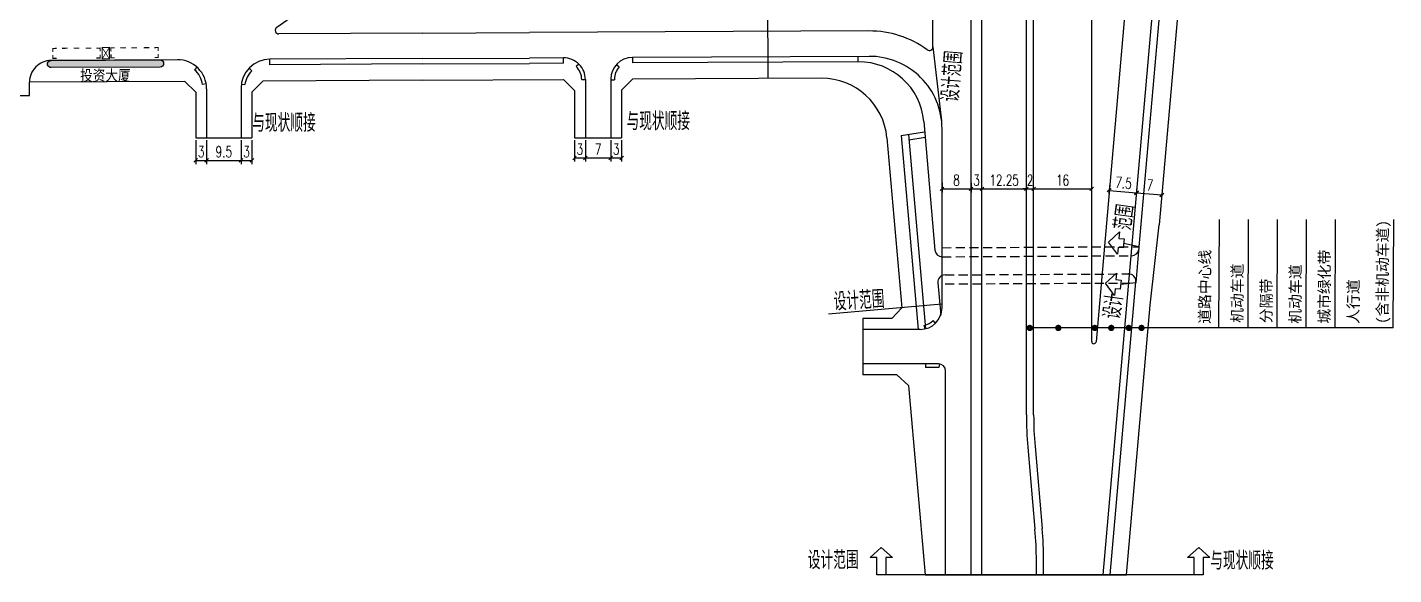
# Model space of a CAD drawing. Extents: x 113363 to 119694, y 18926 to 19620.
# Drawn here: x 114243.6 to 114620.2, y 19037.9 to 19188.9 of the extents above; entities that cross this region are included whole.
import ezdxf
from ezdxf.enums import TextEntityAlignment as Align

# ---------------------------------------------------------------- set-up
doc = ezdxf.new("R2010")
doc.units = 0
doc.linetypes.add('CONTINOUS', pattern=[0])
doc.linetypes.add('HIDDENX2', pattern=[0.75, 0.5, -0.25])
for name, color, linetype in [('FW', 4, 'Continuous'), ('SGFW', 4, 'Continuous'), ('人行道', 1, 'Continuous'), ('公交站', 3, 'Continuous'), ('功能带', 2, 'Continuous'), ('地下通道', 6, 'Continuous'), ('拼接线', 7, 'Continuous'), ('无障碍', 3, 'Continuous'), ('树池绿化', 3, 'Continuous'), ('横断面宽度标注', 7, 'Continuous'), ('现状', 5, 'Continuous'), ('设计范围', 4, 'Continuous'), ('路网新建人行系统', 4, 'Continuous')]:
    doc.layers.add(name, color=color, linetype=linetype)
doc.styles.add('H1', font='')
doc.styles.add('HZTXT', font='ROMANS', dxfattribs={"width": 0.75, "bigfont": 'HZTXT'})
doc.styles.get("Standard").update_dxf_attribs({"font": 'txtd.shx', "width": 0.7, "bigfont": 'hztxt.shx'})
doc.styles.add('txtd', font='txtd.shx', dxfattribs={"width": 0.7, "bigfont": 'hztxt.shx'})
doc.styles.add('XBT', font='', dxfattribs={"width": 0.85})
doc.styles.get('H1').set_extended_font_data('宋体')
doc.styles.get('XBT').set_extended_font_data('宋体')
doc.dimstyles.get("Standard").update_dxf_attribs({"dimtxt": 3, "dimasz": 1, "dimexe": 1, "dimexo": 0.625, "dimgap": 0.9, "dimtad": 1, "dimdsep": 46, "dimtxsty": 'txtd', "dimblk": 'OBLIQUE', "dimcen": 0.09, "dimclrd": 256, "dimadec": 0, "dimazin": 0, "dimtfac": 1, "dimtix": 1, "dimtmove": 2, "dimatfit": 3, "dimfxl": 1, "dimtolj": 1, "dimtzin": 0, "dimlwd": -1, "dimarcsym": 0})

# ---------------------------------------------------------------- blocks, each defined once
blk = doc.blocks.new('_Oblique')
at = {"color": 0, "linetype": 'ByBlock', "lineweight": -2}
blk.add_line((-0.5, -0.5), (0.5, 0.5), dxfattribs=at)
blk = doc.blocks.new('*U289')
at = {"layer": '横断面宽度标注', "color": 0, "linetype": 'CONTINOUS', "lineweight": -2, "transparency": 16777216}
for p, q in [((114495.75, 19146.01), (114495.75, 19143.35)), ((114503.75, 19146.01), (114503.75, 19143.35))]:
    blk.add_line(p, q, dxfattribs=at)
at = {"layer": '横断面宽度标注', "linetype": 'CONTINOUS', "transparency": 16777216}
blk.add_line((114495.75, 19144.35), (114503.75, 19144.35), dxfattribs=at)
at = {"layer": '横断面宽度标注', "linetype": 'CONTINOUS', "transparency": 16777216, "rotation": 180}
blk.add_blockref('_Oblique', (114495.75, 19144.35), dxfattribs=at)
at = {"layer": '横断面宽度标注', "linetype": 'CONTINOUS', "transparency": 16777216}
blk.add_blockref('_Oblique', (114503.75, 19144.35), dxfattribs=at)
at = {"layer": '横断面宽度标注', "color": 0, "linetype": 'CONTINOUS', "transparency": 16777216, "insert": (114499.75, 19146.75), "char_height": 3, "width": 0.000000001, "attachment_point": 5, "style": 'txtd'}
blk.add_mtext('\\A1;8', dxfattribs=at)
blk = doc.blocks.new('*U290')
at = {"layer": '横断面宽度标注', "color": 0, "linetype": 'CONTINOUS', "lineweight": -2, "transparency": 16777216}
for p, q in [((114503.75, 19146.01), (114503.75, 19143.35)), ((114506.75, 19144.98), (114506.75, 19145.35))]:
    blk.add_line(p, q, dxfattribs=at)
at = {"layer": '横断面宽度标注', "linetype": 'CONTINOUS', "transparency": 16777216}
blk.add_line((114503.75, 19144.35), (114506.75, 19144.35), dxfattribs=at)
at = {"layer": '横断面宽度标注', "linetype": 'CONTINOUS', "transparency": 16777216, "rotation": 180}
blk.add_blockref('_Oblique', (114503.75, 19144.35), dxfattribs=at)
at = {"layer": '横断面宽度标注', "linetype": 'CONTINOUS', "transparency": 16777216}
blk.add_blockref('_Oblique', (114506.75, 19144.35), dxfattribs=at)
at = {"layer": '横断面宽度标注', "color": 0, "linetype": 'CONTINOUS', "transparency": 16777216, "insert": (114505.25, 19146.75), "char_height": 3, "width": 0.000000001, "attachment_point": 5, "style": 'txtd'}
blk.add_mtext('\\A1;3', dxfattribs=at)
blk = doc.blocks.new('*U291')
at = {"layer": '横断面宽度标注', "color": 0, "linetype": 'CONTINOUS', "lineweight": -2, "transparency": 16777216}
for p, q in [((114506.75, 19144.98), (114506.75, 19145.35)), ((114519, 19144.98), (114519, 19145.35))]:
    blk.add_line(p, q, dxfattribs=at)
at = {"layer": '横断面宽度标注', "linetype": 'CONTINOUS', "transparency": 16777216}
blk.add_line((114506.75, 19144.35), (114519, 19144.35), dxfattribs=at)
at = {"layer": '横断面宽度标注', "linetype": 'CONTINOUS', "transparency": 16777216, "rotation": 180}
blk.add_blockref('_Oblique', (114506.75, 19144.35), dxfattribs=at)
at = {"layer": '横断面宽度标注', "linetype": 'CONTINOUS', "transparency": 16777216}
blk.add_blockref('_Oblique', (114519, 19144.35), dxfattribs=at)
at = {"layer": '横断面宽度标注', "color": 0, "linetype": 'CONTINOUS', "transparency": 16777216, "insert": (114512.88, 19146.75), "char_height": 3, "width": 0.000000001, "attachment_point": 5, "style": 'txtd'}
blk.add_mtext('\\A1;12.25', dxfattribs=at)
blk = doc.blocks.new('*U293')
at = {"layer": '横断面宽度标注', "linetype": 'CONTINOUS', "transparency": 16777216}
for p, q in [((114519, 19144.35), (114518, 19144.35)), ((114519, 19144.35), (114521, 19144.35)), ((114521, 19144.35), (114522, 19144.35))]:
    blk.add_line(p, q, dxfattribs=at)
at = {"layer": '横断面宽度标注', "color": 0, "linetype": 'CONTINOUS', "lineweight": -2, "transparency": 16777216}
for p, q in [((114519, 19144.98), (114519, 19145.35)), ((114521, 19144.98), (114521, 19145.35))]:
    blk.add_line(p, q, dxfattribs=at)
at = {"layer": '横断面宽度标注', "linetype": 'CONTINOUS', "transparency": 16777216}
blk.add_blockref('_Oblique', (114519, 19144.35), dxfattribs=at)
at = {"layer": '横断面宽度标注', "linetype": 'CONTINOUS', "transparency": 16777216, "rotation": 180}
blk.add_blockref('_Oblique', (114521, 19144.35), dxfattribs=at)
at = {"layer": '横断面宽度标注', "color": 0, "linetype": 'CONTINOUS', "transparency": 16777216, "insert": (114520, 19146.75), "char_height": 3, "width": 0.000000001, "attachment_point": 5, "style": 'txtd'}
blk.add_mtext('\\A1;2', dxfattribs=at)
blk = doc.blocks.new('*U295')
at = {"layer": '横断面宽度标注', "color": 0, "linetype": 'CONTINOUS', "lineweight": -2, "transparency": 16777216}
for p, q in [((114521, 19144.98), (114521, 19145.35)), ((114537, 19144.98), (114537, 19145.35))]:
    blk.add_line(p, q, dxfattribs=at)
at = {"layer": '横断面宽度标注', "linetype": 'CONTINOUS', "transparency": 16777216}
blk.add_line((114521, 19144.35), (114537, 19144.35), dxfattribs=at)
at = {"layer": '横断面宽度标注', "linetype": 'CONTINOUS', "transparency": 16777216, "rotation": 180}
blk.add_blockref('_Oblique', (114521, 19144.35), dxfattribs=at)
at = {"layer": '横断面宽度标注', "linetype": 'CONTINOUS', "transparency": 16777216}
blk.add_blockref('_Oblique', (114537, 19144.35), dxfattribs=at)
at = {"layer": '横断面宽度标注', "color": 0, "linetype": 'CONTINOUS', "transparency": 16777216, "insert": (114529, 19146.75), "char_height": 3, "width": 0.000000001, "attachment_point": 5, "style": 'txtd'}
blk.add_mtext('\\A1;16', dxfattribs=at)
blk = doc.blocks.new('*U296')
at = {"layer": '横断面宽度标注', "color": 0, "linetype": 'CONTINOUS', "lineweight": -2, "transparency": 16777216}
for p, q in [((114542.01, 19145.78), (114541.76, 19142.93)), ((114549.48, 19145.12), (114549.23, 19142.28))]:
    blk.add_line(p, q, dxfattribs=at)
at = {"layer": '横断面宽度标注', "linetype": 'CONTINOUS', "transparency": 16777216}
blk.add_line((114541.85, 19143.93), (114549.32, 19143.27), dxfattribs=at)
for p, rotation in [((114541.85, 19143.93), 174.9999852838215), ((114549.32, 19143.27), 354.9999852838215)]:
    blk.add_blockref('_Oblique', p, dxfattribs=dict(at, rotation=rotation))
at = {"layer": '横断面宽度标注', "color": 0, "linetype": 'CONTINOUS', "transparency": 16777216, "insert": (114545.8, 19145.99), "char_height": 3, "width": 0.000000001, "attachment_point": 5, "rotation": 355, "style": 'txtd'}
blk.add_mtext('\\A1;7.5', dxfattribs=at)
blk = doc.blocks.new('*U297')
at = {"layer": '横断面宽度标注', "color": 0, "linetype": 'CONTINOUS', "lineweight": -2, "transparency": 16777216}
for p, q in [((114549.48, 19145.12), (114549.23, 19142.28)), ((114556.24, 19142.04), (114556.21, 19141.67))]:
    blk.add_line(p, q, dxfattribs=at)
at = {"layer": '横断面宽度标注', "linetype": 'CONTINOUS', "transparency": 16777216}
blk.add_line((114549.32, 19143.27), (114556.3, 19142.66), dxfattribs=at)
for p, rotation in [((114549.32, 19143.27), 174.9999852838824), ((114556.3, 19142.66), 354.9999852838824)]:
    blk.add_blockref('_Oblique', p, dxfattribs=dict(at, rotation=rotation))
at = {"layer": '横断面宽度标注', "color": 0, "linetype": 'CONTINOUS', "transparency": 16777216, "insert": (114553.02, 19145.36), "char_height": 3, "width": 0.000000001, "attachment_point": 5, "rotation": 355, "style": 'txtd'}
blk.add_mtext('\\A1;7', dxfattribs=at)
blk = doc.blocks.new('*U6')
at = {"layer": '横断面宽度标注', "color": 0, "linetype": 'CONTINOUS', "lineweight": -2, "transparency": 16777216}
for p, q in [((114394.45, 19157.81), (114394.45, 19151.89)), ((114397.45, 19157.81), (114397.45, 19151.89))]:
    blk.add_line(p, q, dxfattribs=at)
at = {"layer": '横断面宽度标注', "linetype": 'CONTINOUS', "transparency": 16777216}
blk.add_line((114394.45, 19152.89), (114397.45, 19152.89), dxfattribs=at)
at = {"layer": '横断面宽度标注', "linetype": 'CONTINOUS', "transparency": 16777216, "rotation": 180}
blk.add_blockref('_Oblique', (114394.45, 19152.89), dxfattribs=at)
at = {"layer": '横断面宽度标注', "linetype": 'CONTINOUS', "transparency": 16777216}
blk.add_blockref('_Oblique', (114397.45, 19152.89), dxfattribs=at)
at = {"layer": '横断面宽度标注', "color": 0, "linetype": 'CONTINOUS', "transparency": 16777216, "insert": (114395.95, 19155.29), "char_height": 3, "width": 0.000000001, "attachment_point": 5, "style": 'txtd'}
blk.add_mtext('\\A1;3', dxfattribs=at)
blk = doc.blocks.new('*U7')
at = {"layer": '横断面宽度标注', "color": 0, "linetype": 'CONTINOUS', "lineweight": -2, "transparency": 16777216}
for p, q in [((114397.45, 19157.81), (114397.45, 19151.89)), ((114404.45, 19157.81), (114404.45, 19151.89))]:
    blk.add_line(p, q, dxfattribs=at)
at = {"layer": '横断面宽度标注', "linetype": 'CONTINOUS', "transparency": 16777216}
blk.add_line((114397.45, 19152.89), (114404.45, 19152.89), dxfattribs=at)
at = {"layer": '横断面宽度标注', "linetype": 'CONTINOUS', "transparency": 16777216, "rotation": 180}
blk.add_blockref('_Oblique', (114397.45, 19152.89), dxfattribs=at)
at = {"layer": '横断面宽度标注', "linetype": 'CONTINOUS', "transparency": 16777216}
blk.add_blockref('_Oblique', (114404.45, 19152.89), dxfattribs=at)
at = {"layer": '横断面宽度标注', "color": 0, "linetype": 'CONTINOUS', "transparency": 16777216, "insert": (114400.95, 19155.29), "char_height": 3, "width": 0.000000001, "attachment_point": 5, "style": 'txtd'}
blk.add_mtext('\\A1;7', dxfattribs=at)
blk = doc.blocks.new('*U8')
at = {"layer": '横断面宽度标注', "color": 0, "linetype": 'CONTINOUS', "lineweight": -2, "transparency": 16777216}
for p, q in [((114404.45, 19157.81), (114404.45, 19151.89)), ((114407.45, 19157.81), (114407.45, 19151.89))]:
    blk.add_line(p, q, dxfattribs=at)
at = {"layer": '横断面宽度标注', "linetype": 'CONTINOUS', "transparency": 16777216}
blk.add_line((114404.45, 19152.89), (114407.45, 19152.89), dxfattribs=at)
at = {"layer": '横断面宽度标注', "linetype": 'CONTINOUS', "transparency": 16777216, "rotation": 180}
blk.add_blockref('_Oblique', (114404.45, 19152.89), dxfattribs=at)
at = {"layer": '横断面宽度标注', "linetype": 'CONTINOUS', "transparency": 16777216}
blk.add_blockref('_Oblique', (114407.45, 19152.89), dxfattribs=at)
at = {"layer": '横断面宽度标注', "color": 0, "linetype": 'CONTINOUS', "transparency": 16777216, "insert": (114405.95, 19155.29), "char_height": 3, "width": 0.000000001, "attachment_point": 5, "style": 'txtd'}
blk.add_mtext('\\A1;3', dxfattribs=at)
blk = doc.blocks.new('*U10')
at = {"layer": '横断面宽度标注', "color": 0, "linetype": 'CONTINOUS', "lineweight": -2, "transparency": 16777216}
for p, q in [((114290.05, 19157.81), (114290.05, 19151.17)), ((114293.05, 19157.81), (114293.05, 19151.17))]:
    blk.add_line(p, q, dxfattribs=at)
at = {"layer": '横断面宽度标注', "linetype": 'CONTINOUS', "transparency": 16777216}
blk.add_line((114290.05, 19152.17), (114293.05, 19152.17), dxfattribs=at)
at = {"layer": '横断面宽度标注', "linetype": 'CONTINOUS', "transparency": 16777216, "rotation": 180}
blk.add_blockref('_Oblique', (114290.05, 19152.17), dxfattribs=at)
at = {"layer": '横断面宽度标注', "linetype": 'CONTINOUS', "transparency": 16777216}
blk.add_blockref('_Oblique', (114293.05, 19152.17), dxfattribs=at)
at = {"layer": '横断面宽度标注', "color": 0, "linetype": 'CONTINOUS', "transparency": 16777216, "insert": (114291.55, 19154.57), "char_height": 3, "width": 0.000000001, "attachment_point": 5, "style": 'txtd'}
blk.add_mtext('\\A1;3', dxfattribs=at)
blk = doc.blocks.new('*U11')
at = {"layer": '横断面宽度标注', "color": 0, "linetype": 'CONTINOUS', "lineweight": -2, "transparency": 16777216}
for p, q in [((114293.05, 19157.81), (114293.05, 19151.17)), ((114302.55, 19157.81), (114302.55, 19151.17))]:
    blk.add_line(p, q, dxfattribs=at)
at = {"layer": '横断面宽度标注', "linetype": 'CONTINOUS', "transparency": 16777216}
blk.add_line((114293.05, 19152.17), (114302.55, 19152.17), dxfattribs=at)
at = {"layer": '横断面宽度标注', "linetype": 'CONTINOUS', "transparency": 16777216, "rotation": 180}
blk.add_blockref('_Oblique', (114293.05, 19152.17), dxfattribs=at)
at = {"layer": '横断面宽度标注', "linetype": 'CONTINOUS', "transparency": 16777216}
blk.add_blockref('_Oblique', (114302.55, 19152.17), dxfattribs=at)
at = {"layer": '横断面宽度标注', "color": 0, "linetype": 'CONTINOUS', "transparency": 16777216, "insert": (114297.8, 19154.57), "char_height": 3, "width": 0.000000001, "attachment_point": 5, "style": 'txtd'}
blk.add_mtext('\\A1;9.5', dxfattribs=at)
blk = doc.blocks.new('*U12')
at = {"layer": '横断面宽度标注', "color": 0, "linetype": 'CONTINOUS', "lineweight": -2, "transparency": 16777216}
for p, q in [((114302.55, 19157.81), (114302.55, 19151.17)), ((114305.55, 19157.81), (114305.55, 19151.17))]:
    blk.add_line(p, q, dxfattribs=at)
at = {"layer": '横断面宽度标注', "linetype": 'CONTINOUS', "transparency": 16777216}
blk.add_line((114302.55, 19152.17), (114305.55, 19152.17), dxfattribs=at)
at = {"layer": '横断面宽度标注', "linetype": 'CONTINOUS', "transparency": 16777216, "rotation": 180}
blk.add_blockref('_Oblique', (114302.55, 19152.17), dxfattribs=at)
at = {"layer": '横断面宽度标注', "linetype": 'CONTINOUS', "transparency": 16777216}
blk.add_blockref('_Oblique', (114305.55, 19152.17), dxfattribs=at)
at = {"layer": '横断面宽度标注', "color": 0, "linetype": 'CONTINOUS', "transparency": 16777216, "insert": (114304.05, 19154.57), "char_height": 3, "width": 0.000000001, "attachment_point": 5, "style": 'txtd'}
blk.add_mtext('\\A1;3', dxfattribs=at)
blk = doc.blocks.new('公交站台8')
at = {"layer": '公交站'}
blk.add_hatch(color=256, dxfattribs=at).paths.add_polyline_path([(14.94, -2.35, 1), (14.94, -0.35), (-15.06, -0.35, 1), (-15.06, -2.35)])
at = {"layer": '公交站', "linetype": 'Continuous'}
for points in [[(-14.56, 2, 0.3, 0.3, 0), (-14.57, 2.96, 0.3, 0.3, 0), (-13.55, 2.96, 0.3, 0.3, 0)], [(-14.56, 1.16, 0.3, 0.3, 0), (-14.56, 0.21, 0.3, 0.3, 0), (-13.55, 0.21, 0.3, 0.3, 0)], [(-10.45, 2.97, 0.3, 0.3, 0), (-12.02, 2.97, 0.3, 0.3, 0)], [(-7.27, 2.98, 0.3, 0.3, 0), (-8.83, 2.97, 0.3, 0.3, 0)], [(-4.01, 2.99, 0.3, 0.3, 0), (-5.57, 2.98, 0.3, 0.3, 0)], [(-1.56, 2.04, 0.3, 0.3, 0), (-1.57, 2.99, 0.3, 0.3, 0), (-2.58, 2.99, 0.3, 0.3, 0)], [(-1.56, 1.2, 0.3, 0.3, 0), (-1.56, 0.24, 0.3, 0.3, 0), (-2.57, 0.24, 0.3, 0.3, 0)], [(1, 0, 0.2, 0.2, 0), (-1.01, 3.14, 0.2, 0.2, 0)], [(0.99, 3.15, 0.2, 0.2, 0), (-1, 0, 0.2, 0.2, 0)], [(1.44, 2.04, 0.3, 0.3, 0), (1.43, 3, 0.3, 0.3, 0), (2.45, 3, 0.3, 0.3, 0)], [(1.44, 1.2, 0.3, 0.3, 0), (1.44, 0.25, 0.3, 0.3, 0), (2.45, 0.25, 0.3, 0.3, 0)], [(5.55, 3.01, 0.3, 0.3, 0), (3.98, 3.01, 0.3, 0.3, 0)], [(8.64, 3.02, 0.3, 0.3, 0), (7.08, 3.01, 0.3, 0.3, 0)], [(11.99, 3.03, 0.3, 0.3, 0), (10.43, 3.02, 0.3, 0.3, 0)], [(14.44, 2.08, 0.3, 0.3, 0), (14.43, 3.03, 0.3, 0.3, 0), (13.42, 3.03, 0.3, 0.3, 0)], [(14.44, 1.24, 0.3, 0.3, 0), (14.44, 0.28, 0.3, 0.3, 0), (13.43, 0.28, 0.3, 0.3, 0)]]:
    blk.add_lwpolyline(points, format="xyseb", dxfattribs=at)
blk.add_lwpolyline([(0.99, 3.15, 0.3, 0.3, 0), (-1.01, 3.14, 0.3, 0.3, 0), (-1, 0, 0.3, 0.3, 0), (1, 0, 0.3, 0.3, 0)], format="xyseb", close=True, dxfattribs=at)
at = {"layer": '公交站'}
blk.add_lwpolyline([(14.94, -0.35, -1), (14.94, -2.35), (-15.06, -2.35, -1), (-15.06, -0.35)], format="xyb", close=True, dxfattribs=at)
at = {"layer": '公交站', "style": 'XBT', "width": 0.85}
blk.add_attdef('公交站台', text='', height=3, dxfattribs=at).set_placement((-7.29, -7.56), align=Align.BOTTOM_LEFT)

msp = doc.modelspace()

# ---------------------------------------------------------------- linework, layer by layer
at = {"layer": 'FW', "linetype": 'CONTINOUS'}
for p, q in [((114446.711, 19376.543), (114447.718, 19174.752)), ((114493.25, 19183.513), (114495.623, 19163.141)), ((114550.027, 19128.387), (114545.815, 19129.299)), ((114550.027, 19128.387), (114549.152, 19118.382)), ((114549.152, 19118.382), (114544.998, 19117.919)), ((114495.681, 19112.53), (114464.468, 19109.779))]:
    msp.add_line(p, q, dxfattribs=at)
at = {"layer": '人行道', "ltscale": 10}
for p, q in [((114562.426, 19212.743), (114555.57, 19134.377)), ((114287.05, 19173.956), (114244.236, 19173.743)), ((114352.525, 19174.28), (114308.55, 19174.062)), ((114352.525, 19174.28), (114391.449, 19174.473)), ((114462.537, 19174.826), (114410.449, 19174.567)), ((114480.558, 19158.395), (114484.655, 19111.559)), ((114553.129, 19112.216), (114555.57, 19134.377)), ((114546.629, 19037.919), (114553.129, 19112.216)), ((114473.893, 19108.57), (114473.893, 19093.07)), ((114486.534, 19090.081), (114491.098, 19037.919))]:
    msp.add_line(p, q, dxfattribs=at)
for points in [[(114290.05, 19170.97), (114287.05, 19173.956)], [(114305.55, 19171.047), (114308.55, 19174.062)], [(114394.449, 19171.488), (114391.449, 19174.473)], [(114407.449, 19171.553), (114410.449, 19174.567)], [(114290.05, 19170.97), (114290.05, 19158.432)], [(114305.55, 19171.047), (114305.55, 19158.432)], [(114394.449, 19171.488), (114394.449, 19158.432)], [(114407.449, 19171.553), (114407.449, 19158.432)], [(114481.917, 19108.57), (114473.893, 19108.57)], [(114481.917, 19108.57), (114484.655, 19111.559)], [(114483.273, 19093.07), (114473.893, 19093.07)], [(114486.534, 19090.081), (114483.273, 19093.07)]]:
    msp.add_lwpolyline(points, dxfattribs=at)
msp.add_arc((114462.626, 19156.826), 18, 4.9999, 90.28409, dxfattribs=at)
at = {"layer": '功能带', "linetype": 'CONTINOUS'}
for p, q in [((114572.079, 19105.977), (114572.228, 19135.927)), ((114580.079, 19105.977), (114580.228, 19135.927)), ((114588.079, 19105.977), (114588.228, 19135.927)), ((114596.079, 19105.937), (114596.228, 19135.887)), ((114604.079, 19105.937), (114604.228, 19135.887)), ((114620.079, 19105.977), (114620.228, 19135.847)), ((114620.079, 19105.977), (114519.936, 19105.977))]:
    msp.add_line(p, q, dxfattribs=at)
for points in [[(114519.997, 19106.347, 1, 1, 1), (114519.875, 19105.607, 1, 1, 1)], [(114527.858, 19106.347, 1, 1, 1), (114527.736, 19105.607, 1, 1, 1)], [(114537.915, 19106.347, 1, 1, 1), (114537.793, 19105.607, 1, 1, 1)], [(114542.454, 19106.347, 1, 1, 1), (114542.332, 19105.607, 1, 1, 1)], [(114547.288, 19106.347, 1, 1, 1), (114547.166, 19105.607, 1, 1, 1)], [(114550.792, 19106.347, 1, 1, 1), (114550.669, 19105.607, 1, 1, 1)]]:
    msp.add_lwpolyline(points, format="xyseb", close=True, dxfattribs=at)
at = {"layer": '地下通道', "linetype": 'HIDDENX2', "ltscale": 5}
for p, q in [((114495.796, 19128.117), (114550.027, 19128.387)), ((114495.796, 19128.117), (114550.027, 19128.387)), ((114495.808, 19125.617), (114547.985, 19125.877)), ((114495.808, 19125.617), (114547.985, 19125.877)), ((114496.575, 19120.62), (114547.177, 19120.873)), ((114496.575, 19120.62), (114547.177, 19120.873)), ((114496.629, 19118.121), (114549.152, 19118.382)), ((114496.629, 19118.121), (114549.005, 19118.382))]:
    msp.add_line(p, q, dxfattribs=at)
at = {"layer": '拼接线'}
msp.add_line((114446.711, 19376.543), (114447.718, 19174.752), dxfattribs=at)
at = {"layer": '无障碍', "linetype": 'CONTINOUS'}
for p, q in [((114290.372, 19177.919), (114289.706, 19177.172)), ((114304.783, 19177.616), (114305.504, 19176.923)), ((114395.631, 19178.775), (114394.934, 19178.058)), ((114406.058, 19178.656), (114406.79, 19177.975)), ((114292.937, 19173.283), (114291.952, 19173.115)), ((114302.634, 19173.232), (114303.624, 19173.087)), ((114396.449, 19174.473), (114396.449, 19174.41)), ((114397.449, 19174.41), (114396.449, 19174.41)), ((114404.449, 19174.41), (114405.449, 19174.41)), ((114405.449, 19174.567), (114405.449, 19174.41)), ((114493.992, 19107.326), (114493.285, 19108.034)), ((114491.058, 19105.714), (114490.84, 19106.69)), ((114491.189, 19096.07), (114491.189, 19095.07)), ((114495.034, 19096.05), (114494.892, 19095.06))]:
    msp.add_line(p, q, dxfattribs=at)
msp.add_lwpolyline([(114494.75, 19095.07), (114491.189, 19095.07)], dxfattribs=at)
for centre, radius, start, end in [((114285.05, 19171.946), 7, 9.62019, 48.30238), ((114310.55, 19172.072), 7, 136.1288, 171.66648), ((114391.449, 19174.473), 5, 0, 45.81164), ((114410.449, 19174.567), 5, 137.04108, 180), ((114489.75, 19111.57), 5, 282.59104, 314.98722), ((114494.75, 19094.07), 1, 81.83822, 90)]:
    msp.add_arc(centre, radius, start, end, dxfattribs=at)
at = {"layer": '树池绿化'}
for p, q in [((114557.445, 19213.179), (114550.027, 19128.387)), ((114557.445, 19213.179), (114550.027, 19128.387)), ((114352.503, 19178.78), (114310.518, 19178.572)), ((114352.503, 19178.78), (114310.518, 19178.572)), ((114352.503, 19178.78), (114382.083, 19178.927)), ((114352.503, 19178.78), (114382.083, 19178.927)), ((114391.427, 19178.973), (114382.083, 19178.927)), ((114391.427, 19178.973), (114382.083, 19178.927)), ((114472.679, 19179.376), (114410.427, 19179.067)), ((114472.679, 19179.376), (114410.427, 19179.067))]:
    msp.add_line(p, q, dxfattribs=at)
at = {"layer": '树池绿化', "linetype": 'CONTINOUS'}
for p, q in [((114310.518, 19178.572), (114310.51, 19180.072)), ((114310.518, 19178.572), (114310.51, 19180.072)), ((114391.427, 19178.973), (114391.419, 19180.473)), ((114391.427, 19178.973), (114391.419, 19180.473)), ((114410.419, 19180.567), (114410.427, 19179.067)), ((114410.419, 19180.567), (114410.427, 19179.067))]:
    msp.add_line(p, q, dxfattribs=at)
at = {"layer": '现状'}
for p, q in [((114506.75, 19037.919), (114506.75, 19268.489)), ((114519, 19082.005), (114519, 19268.489)), ((114521, 19082.005), (114521, 19268.489)), ((114537, 19102.23), (114537, 19268.489)), ((114537, 19102.23), (114537, 19268.489)), ((114503.75, 19130.985), (114503.75, 19243.062)), ((114312.387, 19188.9), (114362.865, 19224.622)), ((114493.25, 19183.513), (114493.25, 19213.206)), ((114547.875, 19212.793), (114538.198, 19102.178)), ((114547.875, 19212.793), (114538.198, 19102.178)), ((114555.453, 19213.353), (114540.104, 19037.919)), ((114352.46, 19187.28), (114312.97, 19187.084)), ((114352.46, 19187.28), (114382.04, 19187.427)), ((114475.616, 19187.891), (114382.04, 19187.427)), ((114352.495, 19180.28), (114310.51, 19180.072)), ((114352.495, 19180.28), (114382.075, 19180.427)), ((114391.419, 19180.473), (114382.075, 19180.427)), ((114475.651, 19180.891), (114410.419, 19180.567)), ((114472.679, 19179.376), (114472.672, 19180.876)), ((114397.449, 19174.473), (114397.449, 19158.432)), ((114404.449, 19174.567), (114404.449, 19158.432)), ((114490.7, 19162.945), (114493.806, 19127.442)), ((114495.75, 19111.57), (114495.75, 19160.891)), ((114484.516, 19159.045), (114490.949, 19160.102)), ((114486.627, 19157.872), (114491.08, 19158.603)), ((114503.75, 19037.919), (114503.75, 19130.985)), ((114550.027, 19128.387), (114549.967, 19127.702)), ((114542.112, 19037.919), (114549.179, 19118.698)), ((114496.75, 19037.919), (114496.75, 19094.07)), ((114519.388, 19073.115), (114521.369, 19050.468)), ((114521.381, 19073.289), (114523.362, 19050.642)), ((114521.75, 19037.919), (114521.75, 19041.752)), ((114523.75, 19037.919), (114523.75, 19041.752))]:
    msp.add_line(p, q, dxfattribs=at)
at = {"layer": '现状', "ltscale": 5}
for p, q in [((114285.01, 19179.945), (114250.206, 19179.773)), ((114244.254, 19170.081), (114244.236, 19173.743)), ((114302.55, 19172.072), (114302.55, 19158.432)), ((114293.05, 19171.946), (114293.05, 19158.432)), ((114484.516, 19159.045), (114489.195, 19105.57)), ((114486.495, 19159.37), (114491.187, 19105.745)), ((114494.593, 19118.446), (114495.377, 19109.487)), ((114489.75, 19105.57), (114478.519, 19105.57)), ((114494.75, 19096.07), (114489.75, 19096.07))]:
    msp.add_line(p, q, dxfattribs=at)
at = {"layer": '现状', "ltscale": 2}
msp.add_line((114494.75, 19096.07), (114478.519, 19096.07), dxfattribs=at)
for points in [[(114489.75, 19105.57), (114473.893, 19105.57)], [(114494.75, 19096.07), (114473.893, 19096.07)]]:
    msp.add_lwpolyline(points, dxfattribs=at)
at = {"layer": '现状'}
for centre, radius, start, end in [((114312.965, 19188.084), 1, 125.28541, 270.28409), ((114475.75, 19160.891), 27, 53.89366, 90.28409), ((114492.25, 19183.513), 1, 233.89366, 0), ((114310.55, 19172.072), 8, 90.28409, 180), ((114391.449, 19174.473), 6, 0, 90.28409), ((114410.449, 19174.567), 6, 90.28409, 180), ((114475.75, 19160.891), 20, 0, 90.28409), ((114472.768, 19161.376), 18, 4.9999, 90.28409), ((114547.975, 19127.877), 2, 270.28557, 354.99999), ((114547.187, 19118.873), 2, 354.99999, 90.28557), ((114537.6, 19102.23), 0.6, 180, 354.99999), ((114537.6, 19102.23), 0.6, 180, 354.99999), ((114621, 19082.005), 102, 180, 184.9999), ((114621, 19082.005), 100, 180, 184.9999), ((114421.75, 19041.752), 100, 0, 4.9999), ((114421.75, 19041.752), 102, 0, 4.9999)]:
    msp.add_arc(centre, radius, start, end, dxfattribs=at)
at = {"layer": '现状', "ltscale": 5}
for centre, radius, start, end in [((114250.236, 19173.773), 6, 90.28409, 180.28484), ((114285.05, 19171.946), 8, 0, 90.28409), ((114495.798, 19127.617), 2, 184.9999, 270.28557), ((114496.585, 19118.62), 2, 90.28557, 184.9999), ((114494.75, 19094.07), 2, 0, 90)]:
    msp.add_arc(centre, radius, start, end, dxfattribs=at)
at = {"layer": '现状', "ltscale": 2}
msp.add_arc((114489.75, 19111.57), 6, 270, 0, dxfattribs=at)
at = {"layer": '设计范围', "linetype": 'CONTINOUS'}
for p, q in [((114237.254, 19170.046), (114244.254, 19170.081)), ((114290.05, 19158.432), (114305.55, 19158.432)), ((114290.05, 19158.432), (114305.55, 19158.432)), ((114394.449, 19158.432), (114407.449, 19158.432)), ((114394.449, 19158.432), (114407.449, 19158.432)), ((114473.893, 19108.57), (114473.893, 19093.07)), ((114491.098, 19037.919), (114546.629, 19037.919)), ((114491.098, 19037.919), (114546.629, 19037.919))]:
    msp.add_line(p, q, dxfattribs=at)
at = {"layer": '设计范围', "linetype": 'Continuous'}
for p, q in [((114541.625, 19129.664), (114544.631, 19132.51)), ((114544.631, 19132.51), (114544.471, 19130.676)), ((114544.471, 19130.676), (114545.924, 19130.55)), ((114544.094, 19126.341), (114541.625, 19129.664)), ((114544.253, 19128.174), (114544.094, 19126.341)), ((114545.706, 19128.048), (114544.253, 19128.174)), ((114545.924, 19130.55), (114545.706, 19128.048)), ((114545.924, 19130.55), (114545.706, 19128.048)), ((114545.924, 19130.55), (114545.706, 19128.048)), ((114540.808, 19118.284), (114543.814, 19121.13)), ((114543.814, 19121.13), (114543.655, 19119.297)), ((114543.277, 19114.961), (114540.808, 19118.284)), ((114543.437, 19116.794), (114543.277, 19114.961)), ((114544.889, 19116.668), (114543.437, 19116.794)), ((114543.655, 19119.297), (114545.107, 19119.17)), ((114545.107, 19119.17), (114544.889, 19116.668)), ((114545.107, 19119.17), (114544.889, 19116.668)), ((114545.107, 19119.17), (114544.889, 19116.668)), ((114475.915, 19042.672), (114479.014, 19045.417)), ((114479.014, 19045.417), (114482.107, 19042.666)), ((114563.403, 19042.675), (114566.502, 19045.419)), ((114566.502, 19045.419), (114569.595, 19042.668)), ((114477.755, 19042.67), (114475.915, 19042.672)), ((114477.75, 19037.919), (114477.755, 19042.67)), ((114480.267, 19042.668), (114480.262, 19037.916)), ((114482.107, 19042.666), (114480.267, 19042.668)), ((114565.243, 19042.673), (114563.403, 19042.675)), ((114565.238, 19037.921), (114565.243, 19042.673)), ((114567.755, 19042.67), (114567.75, 19037.919)), ((114569.595, 19042.668), (114567.755, 19042.67)), ((114567.75, 19037.919), (114477.75, 19037.919)), ((114480.262, 19037.916), (114477.75, 19037.919)), ((114480.262, 19037.916), (114477.75, 19037.919)), ((114567.75, 19037.919), (114565.238, 19037.921)), ((114567.75, 19037.919), (114565.238, 19037.921))]:
    msp.add_line(p, q, dxfattribs=at)
at = {"layer": '路网新建人行系统'}
for points in [[(114481.917, 19108.57), (114473.893, 19108.57)], [(114483.273, 19093.07), (114473.893, 19093.07)], [(114486.534, 19090.081), (114483.273, 19093.07)]]:
    msp.add_lwpolyline(points, dxfattribs=at)
at = {"layer": '路网新建人行系统', "ltscale": 10}
msp.add_lwpolyline([(114481.917, 19108.57), (114484.655, 19111.559)], dxfattribs=at)

# ---------------------------------------------------------------- block references
at = {"layer": '公交站'}
ref = msp.add_blockref('公交站台8', (114265.265, 19180.198), dxfattribs=dict(at, rotation=0.2840937005908782))
ref.add_attrib('公交站台', '投资大厦', dxfattribs={"height": 3, "rotation": 0.28409, "style": 'XBT', "width": 0.85}).set_placement((114258.199, 19173.212), align=Align.BOTTOM_LEFT)

# ---------------------------------------------------------------- texts
at = {"layer": 'SGFW', "linetype": 'Continuous', "style": 'HZTXT', "width": 0.7}
for s, rotation, p in [('设计范围', 85.46175, (114500.437, 19168.232, 145)), ('范围', 81.98076, (114547.922, 19132.744, 145)), ('设计范围', 3.32826, (114466.036, 19110.704, 145)), ('设计 ', 81.98076, (114544.935, 19108.213, 145))]:
    msp.add_text(s, height=5, rotation=rotation, dxfattribs=at).set_placement(p)
at = {"layer": '功能带', "linetype": 'CONTINOUS', "style": 'H1'}
for s, p in [('(含非机动车道)', (114618.566, 19107.088)), ('道路中心线', (114569.611, 19107.088)), ('城市绿化带', (114602.566, 19107.128)), ('机动车道', (114578.567, 19107.368)), ('机动车道', (114594.566, 19107.128)), ('分隔带', (114586.567, 19107.288)), ('人行道', (114610.566, 19107.088))]:
    msp.add_text(s, height=3, rotation=89.71404, dxfattribs=at).set_placement(p)
at = {"layer": '设计范围', "linetype": 'Continuous', "width": 0.7}
for tag, text, p in [('与现状顺接', '与现状顺接', (114305.636, 19158.513)), ('与现状顺接', '与现状顺接', (114408.8, 19158.97)), ('设计范围', '设计范围', (114458.766, 19037.919)), ('与现状顺接', '与现状顺接', (114569.678, 19037.764))]:
    msp.add_attdef(tag, text=text, height=5, rotation=0.20286, dxfattribs=at).set_placement(p, align=Align.BOTTOM_LEFT)

# ---------------------------------------------------------------- dimensions: what is measured, and where the dimension line sits
at = {"layer": '横断面宽度标注', "linetype": 'CONTINOUS'}
for p1, p2, distance, picture, middle in [((114290.05, 19158.432), (114293.05, 19158.432), -6.266, '*U10', (114291.55, 19154.566)), ((114394.449, 19158.432), (114397.449, 19158.432), -5.539, '*U6', (114395.949, 19155.293)), ((114495.75, 19146.638), (114503.75, 19146.638), -2.286, '*U289', (114499.75, 19146.752)), ((114542.067, 19146.4), (114549.538, 19145.746), -2.481, '*U296', (114545.795, 19145.992))]:
    dim = msp.add_aligned_dim(p1=p1, p2=p2, distance=distance, dimstyle='Standard', dxfattribs=at)
    dim.commit()
    dim.dimension.update_dxf_attribs({"geometry": picture, "text_midpoint": middle})
for base, p1, p2, angle, picture, middle in [((114302.55, 19152.166), (114293.05, 19158.432), (114302.55, 19158.432), 180, '*U11', (114297.8, 19154.566)), ((114305.55, 19152.166), (114302.55, 19158.432), (114305.55, 19158.432), 180, '*U12', (114304.05, 19154.566)), ((114404.449, 19152.893), (114397.449, 19158.432), (114404.449, 19158.432), 180, '*U7', (114400.949, 19155.293)), ((114407.449, 19152.893), (114404.449, 19158.432), (114407.449, 19158.432), 180, '*U8', (114405.949, 19155.293)), ((114506.75, 19144.352), (114503.75, 19146.638), (114506.75, 19144.352), 180, '*U290', (114505.25, 19146.752)), ((114519, 19144.352), (114506.75, 19144.352), (114519, 19144.352), 180, '*U291', (114512.875, 19146.752)), ((114521, 19144.352), (114519, 19144.352), (114521, 19144.352), 180, '*U293', (114520, 19146.752)), ((114537, 19144.352), (114521, 19144.352), (114537, 19144.352), 180, '*U295', (114529, 19146.752)), ((114556.295, 19142.664), (114549.538, 19145.746), (114556.295, 19142.664), 174.99999, '*U297', (114553.018, 19145.36))]:
    dim = msp.add_linear_dim(base=base, p1=p1, p2=p2, angle=angle, dimstyle='Standard', dxfattribs=at)
    dim.commit()
    dim.dimension.update_dxf_attribs({"geometry": picture, "text_midpoint": middle})

doc.saveas('drawing.dxf')
